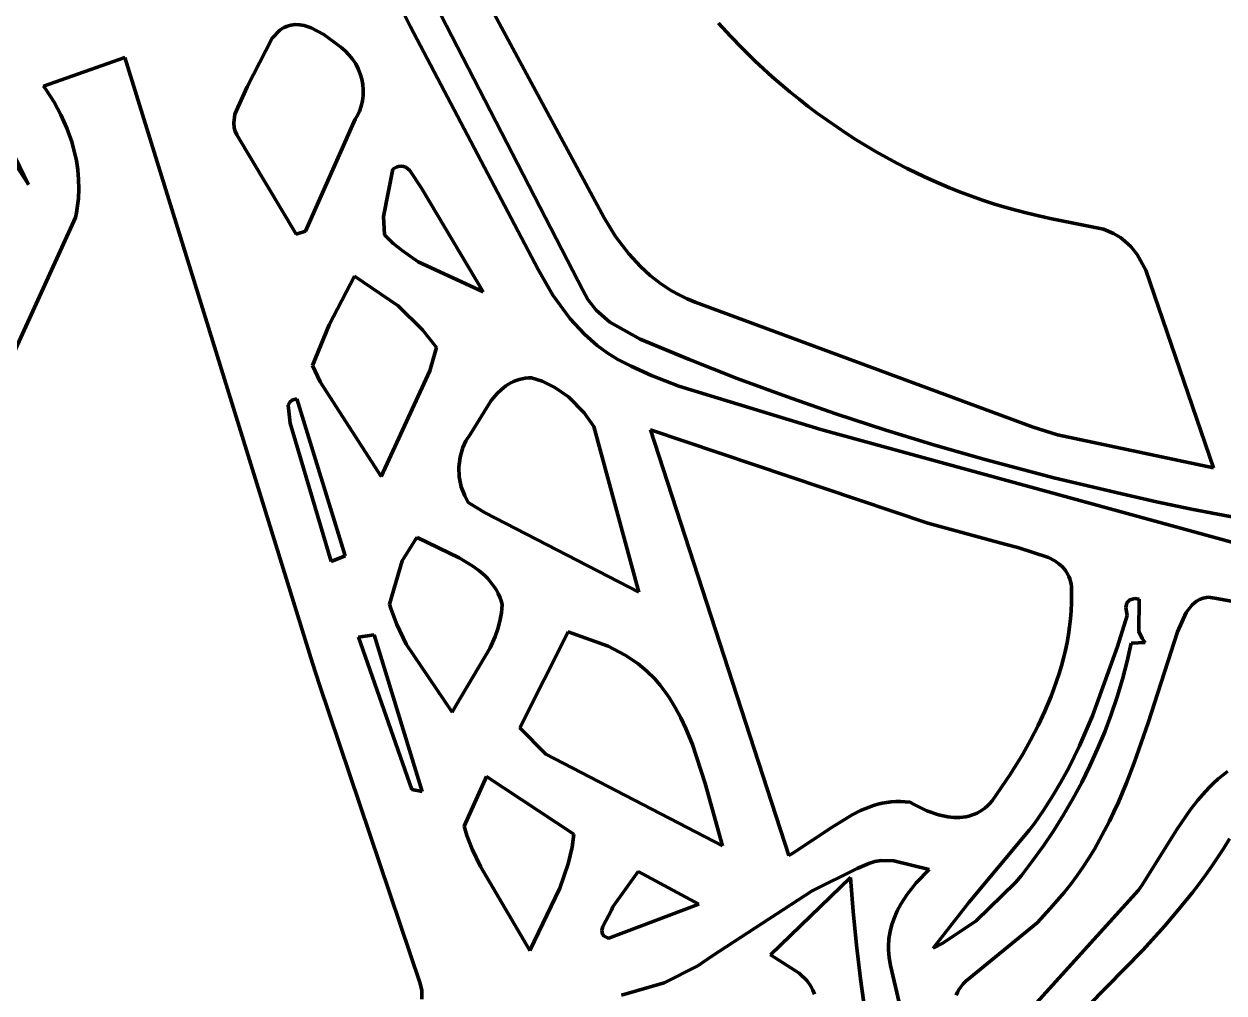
# Model space of a CAD drawing. Header units: millimetres. Extents: x 0 to 14, y 0 to 17.6.
# Drawn here: x 4.031 to 6.058, y 11.76 to 13.397 of the extents above; entities that cross this region are included whole.
import ezdxf

# ---------------------------------------------------------------- set-up
doc = ezdxf.new("R2010")
doc.units = ezdxf.units.MM
doc.layers.add('color#010506ff', color=7, linetype='CONTINUOUS', lineweight=100)
doc.layers.add('color#ffffffff', color=7, linetype='CONTINUOUS', lineweight=100)

msp = doc.modelspace()

# ---------------------------------------------------------------- linework, layer by layer
at = {"layer": 'color#010506ff'}
for p, q in [((4.7697, 13.5181), (5.011, 13.0697)), ((4.9583, 12.9798), (4.6904, 13.4997)), ((4.6365, 13.4876), (4.684, 13.3919)), ((4.4895, 13.3958), (4.4819, 13.3949)), ((4.4971, 13.3955), (4.4895, 13.3958)), ((4.5047, 13.3942), (4.4971, 13.3955)), ((5.2244, 13.3765), (5.2043, 13.398)), ((4.4635, 13.3867), (4.4506, 13.3727)), ((4.4671, 13.3891), (4.4635, 13.3867)), ((4.4708, 13.3911), (4.4671, 13.3891)), ((4.4745, 13.3927), (4.4708, 13.3911)), ((4.4782, 13.394), (4.4745, 13.3927)), ((4.4819, 13.3949), (4.4782, 13.394)), ((4.5161, 13.3906), (4.5047, 13.3942)), ((4.5379, 13.3791), (4.5161, 13.3906)), ((4.5667, 13.3575), (4.5379, 13.3791)), ((4.684, 13.3919), (4.8999, 12.9821)), ((5.2449, 13.3554), (5.2244, 13.3765)), ((4.4506, 13.3727), (4.4085, 13.291)), ((4.574, 13.3513), (4.5667, 13.3575)), ((5.2658, 13.3346), (5.2449, 13.3554)), ((4.2015, 13.3401), (4.0646, 13.292)), ((4.5184, 12.3171), (4.2015, 13.3401)), ((4.5805, 13.3445), (4.574, 13.3513)), ((4.5864, 13.3372), (4.5805, 13.3445)), ((4.5915, 13.3294), (4.5864, 13.3372)), ((5.2802, 13.3212), (5.2658, 13.3346)), ((4.5957, 13.3211), (4.5915, 13.3294)), ((4.5992, 13.3125), (4.5957, 13.3211)), ((5.2948, 13.3079), (5.2802, 13.3212)), ((4.039, 13.126), (3.9533, 13.3011)), ((4.6018, 13.3037), (4.5992, 13.3125)), ((4.6035, 13.2946), (4.6018, 13.3037)), ((4.6043, 13.2855), (4.6035, 13.2946)), ((5.3097, 13.295), (5.2948, 13.3079)), ((5.3248, 13.2823), (5.3097, 13.295)), ((4.0646, 13.292), (4.0691, 13.2854)), ((4.0691, 13.2854), (4.0821, 13.2649)), ((4.4085, 13.291), (4.3876, 13.2443)), ((4.603, 13.2671), (4.6041, 13.2763)), ((4.6041, 13.2763), (4.6043, 13.2855)), ((5.3402, 13.2699), (5.3248, 13.2823)), ((4.0821, 13.2649), (4.0936, 13.2433)), ((4.5977, 13.2491), (4.6009, 13.258)), ((4.6009, 13.258), (4.603, 13.2671)), ((5.3557, 13.2577), (5.3402, 13.2699)), ((5.3715, 13.2458), (5.3557, 13.2577)), ((4.0936, 13.2433), (4.1036, 13.221)), ((4.3876, 13.2443), (4.3856, 13.23)), ((4.5065, 13.0467), (4.5909, 13.2362)), ((4.5909, 13.2362), (4.5935, 13.2404)), ((4.5935, 13.2404), (4.5977, 13.2491)), ((5.3876, 13.2343), (5.3715, 13.2458)), ((5.4038, 13.223), (5.3876, 13.2343)), ((4.1036, 13.221), (4.1119, 13.1979)), ((4.3856, 13.23), (4.3864, 13.2213)), ((4.3864, 13.2213), (4.3881, 13.2156)), ((4.3881, 13.2156), (4.3907, 13.2099)), ((5.4202, 13.212), (5.4038, 13.223)), ((4.1119, 13.1979), (4.1163, 13.1823)), ((4.3907, 13.2099), (4.4911, 13.0417)), ((5.4368, 13.2014), (5.4202, 13.212)), ((5.4536, 13.191), (5.4368, 13.2014)), ((4.0003, 13.1855), (4.039, 13.126)), ((4.1163, 13.1823), (4.1198, 13.1664)), ((5.4706, 13.181), (5.4536, 13.191)), ((5.4878, 13.1712), (5.4706, 13.181)), ((4.1198, 13.1664), (4.1223, 13.1505)), ((4.6569, 13.1532), (4.6544, 13.1514)), ((4.6594, 13.1546), (4.6569, 13.1532)), ((4.6617, 13.1557), (4.6594, 13.1546)), ((4.664, 13.1564), (4.6617, 13.1557)), ((4.6683, 13.1569), (4.664, 13.1564)), ((4.6723, 13.1564), (4.6683, 13.1569)), ((4.6761, 13.1548), (4.6723, 13.1564)), ((4.6829, 13.1494), (4.6761, 13.1548)), ((5.5052, 13.1619), (5.4878, 13.1712)), ((5.5228, 13.1528), (5.5052, 13.1619)), ((5.5405, 13.1441), (5.5228, 13.1528)), ((4.1223, 13.1505), (4.1237, 13.1344)), ((4.1237, 13.1344), (4.1241, 13.1183)), ((4.6544, 13.1514), (4.6385, 13.0718)), ((4.7028, 13.1198), (4.6829, 13.1494)), ((5.5583, 13.1358), (5.5405, 13.1441)), ((5.5764, 13.1278), (5.5583, 13.1358)), ((4.1241, 13.1183), (4.1233, 13.1021)), ((4.8066, 12.9446), (4.7028, 13.1198)), ((5.5946, 13.1201), (5.5764, 13.1278)), ((5.6129, 13.1129), (5.5946, 13.1201)), ((5.6314, 13.106), (5.6129, 13.1129)), ((4.1233, 13.1021), (4.1213, 13.0861)), ((5.65, 13.0994), (5.6314, 13.106)), ((5.6688, 13.0933), (5.65, 13.0994)), ((5.6876, 13.0876), (5.6688, 13.0933)), ((4.1199, 13.0781), (4.1181, 13.0701)), ((4.1213, 13.0861), (4.1199, 13.0781)), ((4.6385, 13.0718), (4.6403, 13.041)), ((5.7066, 13.0822), (5.6876, 13.0876)), ((5.7258, 13.0773), (5.7066, 13.0822)), ((5.745, 13.0727), (5.7258, 13.0773)), ((5.7643, 13.0686), (5.745, 13.0727)), ((4.1181, 13.0701), (3.9083, 12.6098)), ((5.011, 13.0697), (5.0303, 13.0382)), ((5.8546, 13.0504), (5.7643, 13.0686)), ((4.4911, 13.0417), (4.5065, 13.0467)), ((4.6403, 13.041), (4.6545, 13.0269)), ((5.0303, 13.0382), (5.0526, 13.0087)), ((5.8713, 13.0431), (5.8546, 13.0504)), ((5.8831, 13.036), (5.8713, 13.0431)), ((5.8905, 13.0302), (5.8831, 13.036)), ((4.6545, 13.0269), (4.6698, 13.0141)), ((4.6698, 13.0141), (4.6973, 12.9952)), ((5.9004, 13.0212), (5.8905, 13.0302)), ((5.9113, 13.0077), (5.9004, 13.0212)), ((4.6973, 12.9952), (4.8066, 12.9446)), ((5.0526, 13.0087), (5.0727, 12.987)), ((5.9257, 12.981), (5.9113, 13.0077)), ((4.5893, 12.9709), (4.5469, 12.889)), ((4.6631, 12.9206), (4.5893, 12.9709)), ((4.8999, 12.9821), (4.9246, 12.9391)), ((4.9749, 12.9473), (4.9583, 12.9798)), ((5.0727, 12.987), (5.089, 12.9721)), ((5.089, 12.9721), (5.1064, 12.9585)), ((5.947, 12.9187), (5.9257, 12.981)), ((5.1064, 12.9585), (5.1248, 12.9463)), ((4.9246, 12.9391), (4.9539, 12.899)), ((4.9836, 12.9314), (4.9749, 12.9473)), ((4.9974, 12.9138), (4.9836, 12.9314)), ((5.1248, 12.9463), (5.1377, 12.9392)), ((5.1377, 12.9392), (5.1511, 12.9328)), ((5.1511, 12.9328), (5.1649, 12.9272)), ((4.7045, 12.8805), (4.6631, 12.9206)), ((5.0209, 12.8932), (4.9974, 12.9138)), ((5.1649, 12.9272), (5.7358, 12.716)), ((6.0399, 12.6472), (5.947, 12.9187)), ((4.5469, 12.889), (4.5185, 12.8201)), ((4.9539, 12.899), (4.9779, 12.8729)), ((5.072, 12.8648), (5.0209, 12.8932)), ((4.7281, 12.8505), (4.7045, 12.8805)), ((4.9779, 12.8729), (4.9991, 12.8541)), ((4.7165, 12.8111), (4.7281, 12.8505)), ((4.9991, 12.8541), (5.0162, 12.8415)), ((5.1537, 12.8307), (5.072, 12.8648)), ((5.0162, 12.8415), (5.0343, 12.8302)), ((5.0343, 12.8302), (5.0567, 12.8189)), ((5.236, 12.7983), (5.1537, 12.8307)), ((4.5185, 12.8201), (4.5313, 12.7926)), ((4.6347, 12.6325), (4.7165, 12.8111)), ((5.0567, 12.8189), (5.091, 12.8034)), ((4.5313, 12.7926), (4.6347, 12.6325)), ((4.8494, 12.7885), (4.8453, 12.7858)), ((4.8537, 12.791), (4.8494, 12.7885)), ((4.8581, 12.7931), (4.8537, 12.791)), ((4.8628, 12.795), (4.8581, 12.7931)), ((4.8676, 12.7965), (4.8628, 12.795)), ((4.8725, 12.7977), (4.8676, 12.7965)), ((4.8777, 12.7985), (4.8725, 12.7977)), ((4.8831, 12.799), (4.8777, 12.7985)), ((4.8887, 12.799), (4.8831, 12.799)), ((4.9066, 12.7934), (4.8887, 12.799)), ((4.9276, 12.7831), (4.9066, 12.7934)), ((5.091, 12.8034), (5.1375, 12.7849)), ((5.319, 12.7675), (5.236, 12.7983)), ((4.8302, 12.7725), (4.8202, 12.7607)), ((4.8375, 12.7796), (4.8302, 12.7725)), ((4.8453, 12.7858), (4.8375, 12.7796)), ((4.9507, 12.7669), (4.9276, 12.7831)), ((5.1375, 12.7849), (5.3773, 12.712)), ((5.4026, 12.7384), (5.319, 12.7675)), ((4.4804, 12.7584), (4.4773, 12.7532)), ((4.4773, 12.7532), (4.4806, 12.7225)), ((4.4843, 12.7613), (4.4804, 12.7584)), ((4.4878, 12.7627), (4.4843, 12.7613)), ((4.492, 12.7636), (4.4878, 12.7627)), ((4.5737, 12.4985), (4.492, 12.7636)), ((4.8202, 12.7607), (4.7847, 12.7034)), ((4.9772, 12.74), (4.9507, 12.7669)), ((4.9935, 12.7172), (4.9772, 12.74)), ((5.4867, 12.7109), (5.4026, 12.7384)), ((4.4806, 12.7225), (4.5504, 12.4888)), ((5.0695, 12.4371), (4.9935, 12.7172)), ((5.0892, 12.7116), (5.3229, 11.9926)), ((5.5579, 12.5539), (5.0892, 12.7116)), ((5.3773, 12.712), (6.1534, 12.4989)), ((5.5713, 12.685), (5.4867, 12.7109)), ((5.7358, 12.716), (5.7769, 12.7031)), ((4.7778, 12.6928), (4.7725, 12.6814)), ((4.7847, 12.7034), (4.7778, 12.6928)), ((5.7769, 12.7031), (6.0399, 12.6472)), ((4.7725, 12.6814), (4.7677, 12.6653)), ((5.6564, 12.6606), (5.5713, 12.685)), ((4.7677, 12.6653), (4.7657, 12.6486)), ((4.7657, 12.6486), (4.7664, 12.6318)), ((5.7705, 12.6306), (5.6564, 12.6606)), ((4.7664, 12.6318), (4.7697, 12.6153)), ((5.8853, 12.6032), (5.7705, 12.6306)), ((4.7697, 12.6153), (4.7756, 12.5997)), ((4.7756, 12.5997), (4.7817, 12.5888)), ((4.7817, 12.5888), (4.8104, 12.5712)), ((5.9441, 12.5897), (5.8853, 12.6032)), ((6.0031, 12.5773), (5.9441, 12.5897)), ((4.8104, 12.5712), (5.0695, 12.4371)), ((6.0919, 12.5603), (6.0031, 12.5773)), ((5.688, 12.5181), (5.5579, 12.5539)), ((4.6925, 12.5261), (4.6703, 12.4904)), ((4.6952, 12.5293), (4.6925, 12.5261)), ((4.7665, 12.4952), (4.6952, 12.5293)), ((5.7098, 12.5126), (5.688, 12.5181)), ((5.7615, 12.4959), (5.7098, 12.5126)), ((4.5504, 12.4888), (4.5737, 12.4985)), ((4.6703, 12.4904), (4.6487, 12.4168)), ((4.7892, 12.4814), (4.7665, 12.4952)), ((5.7724, 12.4899), (5.7615, 12.4959)), ((5.779, 12.4852), (5.7724, 12.4899)), ((5.785, 12.4799), (5.779, 12.4852)), ((4.7997, 12.4737), (4.7892, 12.4814)), ((4.8094, 12.4652), (4.7997, 12.4737)), ((4.8139, 12.4607), (4.8094, 12.4652)), ((5.7901, 12.4739), (5.785, 12.4799)), ((5.7944, 12.4671), (5.7901, 12.4739)), ((5.7961, 12.4634), (5.7944, 12.4671)), ((5.7976, 12.4596), (5.7961, 12.4634)), ((4.8181, 12.456), (4.8139, 12.4607)), ((4.8221, 12.451), (4.8181, 12.456)), ((4.8258, 12.4459), (4.8221, 12.451)), ((4.8291, 12.4404), (4.8258, 12.4459)), ((5.7988, 12.4555), (5.7976, 12.4596)), ((5.7997, 12.4511), (5.7988, 12.4555)), ((5.8003, 12.4466), (5.7997, 12.4511)), ((5.8006, 12.4329), (5.8003, 12.4466)), ((4.8321, 12.4348), (4.8291, 12.4404)), ((4.8348, 12.4288), (4.8321, 12.4348)), ((4.8371, 12.4226), (4.8348, 12.4288)), ((4.8391, 12.4162), (4.8371, 12.4226)), ((5.8004, 12.4193), (5.8006, 12.4329)), ((5.8988, 12.4245), (5.8938, 12.4194)), ((5.9073, 12.4263), (5.8988, 12.4245)), ((5.9148, 12.4254), (5.9073, 12.4263)), ((5.914, 12.3706), (5.9148, 12.4254)), ((6.0167, 12.425), (6.0114, 12.4219)), ((6.0225, 12.4272), (6.0167, 12.425)), ((6.0286, 12.4283), (6.0225, 12.4272)), ((6.0319, 12.4285), (6.0286, 12.4283)), ((6.0352, 12.4283), (6.0319, 12.4285)), ((6.0387, 12.4279), (6.0352, 12.4283)), ((6.0423, 12.4271), (6.0387, 12.4279)), ((6.3918, 12.3617), (6.0423, 12.4271)), ((4.6487, 12.4168), (4.6508, 12.4098)), ((4.6508, 12.4098), (4.661, 12.3825)), ((4.8377, 12.4021), (4.8386, 12.4091)), ((4.8386, 12.4091), (4.8391, 12.4162)), ((5.7987, 12.3922), (5.7998, 12.4057)), ((5.7998, 12.4057), (5.8004, 12.4193)), ((5.8938, 12.4194), (5.8921, 12.4111)), ((5.8921, 12.4111), (5.8945, 12.3977)), ((5.9941, 12.4027), (5.9793, 12.37)), ((6.0042, 12.4158), (5.9941, 12.4027)), ((6.0114, 12.4219), (6.0042, 12.4158)), ((4.661, 12.3825), (4.6768, 12.3496)), ((4.8316, 12.3751), (4.8352, 12.3885)), ((4.8352, 12.3885), (4.8377, 12.4021)), ((5.7972, 12.3788), (5.7987, 12.3922)), ((5.8945, 12.3977), (5.8778, 12.3452)), ((4.6227, 12.3653), (4.596, 12.3613)), ((4.7037, 12.1006), (4.6227, 12.3653)), ((4.8186, 12.3431), (4.827, 12.3621)), ((4.827, 12.3621), (4.8316, 12.3751)), ((4.9506, 12.3701), (4.8687, 12.208)), ((5.0177, 12.3459), (4.9506, 12.3701)), ((5.7928, 12.3522), (5.7952, 12.3655)), ((5.7952, 12.3655), (5.7972, 12.3788)), ((5.9195, 12.3588), (5.914, 12.3706)), ((5.9793, 12.37), (5.9301, 12.2167)), ((4.596, 12.3613), (4.6861, 12.1037)), ((4.6768, 12.3496), (4.7547, 12.2345)), ((4.7613, 12.2466), (4.8186, 12.3431)), ((5.0464, 12.3309), (5.0177, 12.3459)), ((5.7901, 12.339), (5.7928, 12.3522)), ((5.8778, 12.3452), (5.8357, 12.2282)), ((5.8942, 12.3206), (5.9009, 12.351)), ((5.9009, 12.351), (5.9247, 12.3521)), ((5.9247, 12.3521), (5.9195, 12.3588)), ((5.0679, 12.3165), (5.0464, 12.3309)), ((5.7834, 12.3128), (5.7869, 12.3258)), ((5.7869, 12.3258), (5.7901, 12.339)), ((4.5304, 12.2807), (4.5184, 12.3171)), ((5.0828, 12.3043), (5.0679, 12.3165)), ((5.0966, 12.2906), (5.0828, 12.3043)), ((5.7796, 12.2998), (5.7834, 12.3128)), ((5.8863, 12.2904), (5.8942, 12.3206)), ((4.7003, 11.7762), (4.5304, 12.2807)), ((5.1051, 12.2807), (5.0966, 12.2906)), ((5.1092, 12.2754), (5.1051, 12.2807)), ((5.7708, 12.2742), (5.7753, 12.287)), ((5.7753, 12.287), (5.7796, 12.2998)), ((5.8774, 12.2604), (5.8863, 12.2904)), ((5.1151, 12.2674), (5.1092, 12.2754)), ((5.1208, 12.2592), (5.1151, 12.2674)), ((5.7554, 12.2364), (5.766, 12.2615)), ((5.766, 12.2615), (5.7708, 12.2742)), ((5.8674, 12.2308), (5.8774, 12.2604)), ((4.7547, 12.2345), (4.7613, 12.2466)), ((5.1312, 12.2423), (5.1208, 12.2592)), ((5.1406, 12.225), (5.1312, 12.2423)), ((5.1491, 12.2072), (5.1406, 12.225)), ((5.7438, 12.2118), (5.7554, 12.2364)), ((5.8357, 12.2282), (5.8139, 12.1775)), ((5.8564, 12.2015), (5.8674, 12.2308)), ((4.8687, 12.208), (4.9129, 12.1634)), ((5.1604, 12.1799), (5.1491, 12.2072)), ((5.7313, 12.1875), (5.7438, 12.2118)), ((5.8444, 12.1726), (5.8564, 12.2015)), ((5.9301, 12.2167), (5.9064, 12.1488)), ((5.1817, 12.1138), (5.1604, 12.1799)), ((5.7179, 12.1638), (5.7313, 12.1875)), ((4.9129, 12.1634), (5.211, 12.0087)), ((5.6965, 12.129), (5.7179, 12.1638)), ((5.8139, 12.1775), (5.7956, 12.1404)), ((5.8315, 12.1441), (5.8444, 12.1726)), ((5.7956, 12.1404), (5.7825, 12.1162)), ((5.8176, 12.116), (5.8315, 12.1441)), ((5.9064, 12.1488), (5.8934, 12.1154)), ((4.8126, 12.1256), (4.7745, 12.042)), ((4.96, 12.0284), (4.8126, 12.1256)), ((5.6661, 12.0846), (5.6965, 12.129)), ((6.0407, 12.115), (6.0481, 12.1217)), ((6.0481, 12.1217), (6.0558, 12.1281)), ((6.0558, 12.1281), (6.0638, 12.1341)), ((4.6861, 12.1037), (4.7037, 12.1006)), ((5.211, 12.0087), (5.1817, 12.1138)), ((5.7825, 12.1162), (5.7685, 12.0925)), ((5.8028, 12.0884), (5.8176, 12.116)), ((5.8934, 12.1154), (5.8795, 12.0826)), ((6.0135, 12.0857), (6.0267, 12.1008)), ((6.0267, 12.1008), (6.0336, 12.108)), ((6.0336, 12.108), (6.0407, 12.115)), ((5.4658, 12.0767), (5.4732, 12.0789)), ((5.4732, 12.0789), (5.4807, 12.0808)), ((5.4807, 12.0808), (5.4882, 12.0822)), ((5.4882, 12.0822), (5.4959, 12.0832)), ((5.4959, 12.0832), (5.5037, 12.0837)), ((5.5037, 12.0837), (5.5116, 12.0838)), ((5.5116, 12.0838), (5.5197, 12.0833)), ((5.5197, 12.0833), (5.5279, 12.0823)), ((5.5279, 12.0823), (5.5323, 12.0797)), ((5.5323, 12.0797), (5.5559, 12.0679)), ((5.6583, 12.0761), (5.6622, 12.0801)), ((5.6622, 12.0801), (5.6661, 12.0846)), ((5.7685, 12.0925), (5.7536, 12.0693)), ((5.787, 12.0613), (5.8028, 12.0884)), ((5.8795, 12.0826), (5.8721, 12.0664)), ((6.0012, 12.0699), (6.0135, 12.0857)), ((5.396, 12.0402), (5.4301, 12.0611)), ((5.4301, 12.0611), (5.4442, 12.0682)), ((5.4442, 12.0682), (5.4585, 12.0742)), ((5.4585, 12.0742), (5.4658, 12.0767)), ((5.5559, 12.0679), (5.576, 12.061)), ((5.576, 12.061), (5.5914, 12.0577)), ((5.5914, 12.0577), (5.6017, 12.0567)), ((5.6119, 12.0567), (5.6219, 12.0579)), ((5.6219, 12.0579), (5.6268, 12.0589)), ((5.6268, 12.0589), (5.6316, 12.0603)), ((5.6316, 12.0603), (5.6363, 12.062)), ((5.6363, 12.062), (5.6409, 12.064)), ((5.6409, 12.064), (5.6455, 12.0665)), ((5.6455, 12.0665), (5.6499, 12.0693)), ((5.6499, 12.0693), (5.6541, 12.0725)), ((5.6541, 12.0725), (5.6583, 12.0761)), ((5.7536, 12.0693), (5.7376, 12.0467)), ((5.7704, 12.0348), (5.787, 12.0613)), ((5.8721, 12.0664), (5.8643, 12.0503)), ((5.9783, 12.0364), (6.0012, 12.0699)), ((4.7745, 12.042), (4.7794, 12.0263)), ((5.3296, 11.9963), (5.396, 12.0402)), ((5.6017, 12.0567), (5.6119, 12.0567)), ((5.7376, 12.0467), (5.7292, 12.0356)), ((5.8643, 12.0503), (5.8563, 12.0345)), ((4.7794, 12.0263), (4.7882, 12.0034)), ((4.9571, 12.0067), (4.96, 12.0284)), ((5.7292, 12.0356), (5.6269, 11.9129)), ((5.753, 12.0088), (5.7704, 12.0348)), ((5.8478, 12.0188), (5.839, 12.0034)), ((5.8563, 12.0345), (5.8478, 12.0188)), ((5.919, 11.9419), (5.9783, 12.0364)), ((6.0674, 12.0203), (6.0577, 12.0047)), ((4.7882, 12.0034), (4.8022, 11.9738)), ((4.9506, 11.9785), (4.9571, 12.0067)), ((5.7347, 11.9835), (5.753, 12.0088)), ((5.839, 12.0034), (5.8297, 11.9882)), ((6.0577, 12.0047), (6.0476, 11.9894)), ((4.9365, 11.9372), (4.9506, 11.9785)), ((5.3229, 11.9926), (5.3296, 11.9963)), ((5.4579, 11.9791), (5.4383, 11.9706)), ((5.4683, 11.9825), (5.4579, 11.9791)), ((5.4788, 11.9842), (5.4683, 11.9825)), ((5.5001, 11.9832), (5.4788, 11.9842)), ((5.5601, 11.9688), (5.5001, 11.9832)), ((5.7157, 11.9588), (5.7347, 11.9835)), ((5.8297, 11.9882), (5.82, 11.9733)), ((6.0476, 11.9894), (6.0373, 11.9742)), ((4.8022, 11.9738), (4.8855, 11.8321)), ((5.0683, 11.9656), (5.0256, 11.9056)), ((5.1708, 11.91), (5.0683, 11.9656)), ((5.4383, 11.9706), (5.3624, 11.9325)), ((5.5379, 11.9462), (5.5601, 11.9688)), ((5.7058, 11.9466), (5.7157, 11.9588)), ((5.8099, 11.9586), (5.7993, 11.9442)), ((5.82, 11.9733), (5.8099, 11.9586)), ((6.0267, 11.9593), (6.0158, 11.9446)), ((6.0373, 11.9742), (6.0267, 11.9593)), ((4.8855, 11.8321), (4.9365, 11.9372)), ((5.2921, 11.8247), (5.4273, 11.9551)), ((5.4273, 11.9551), (5.4317, 11.898)), ((5.5222, 11.9262), (5.5379, 11.9462)), ((5.6396, 11.8822), (5.7058, 11.9466)), ((5.7993, 11.9442), (5.7881, 11.9301)), ((5.9134, 11.9338), (5.919, 11.9419)), ((6.0158, 11.9446), (6.0047, 11.9301)), ((5.3624, 11.9325), (5.1932, 11.8222)), ((5.512, 11.9102), (5.5222, 11.9262)), ((5.6445, 11.6371), (5.9134, 11.9338)), ((5.7764, 11.9164), (5.7642, 11.9029)), ((5.7881, 11.9301), (5.7764, 11.9164)), ((6.0047, 11.9301), (5.9817, 11.9015)), ((5.0234, 11.9003), (5.0089, 11.8724)), ((5.0193, 11.8528), (5.1708, 11.91)), ((5.0256, 11.9056), (5.0234, 11.9003)), ((5.4317, 11.898), (5.4373, 11.841)), ((5.5012, 11.8877), (5.5062, 11.8991)), ((5.5062, 11.8991), (5.512, 11.9102)), ((5.6269, 11.9129), (5.5668, 11.8361)), ((5.7642, 11.9029), (5.7422, 11.8789)), ((5.9817, 11.9015), (5.9579, 11.8736)), ((5.494, 11.864), (5.4971, 11.876)), ((5.4971, 11.876), (5.5012, 11.8877)), ((5.5832, 11.8446), (5.6396, 11.8822)), ((5.7422, 11.8789), (5.6218, 11.7801)), ((5.0089, 11.8724), (5.0074, 11.8663)), ((5.0074, 11.8663), (5.0075, 11.8626)), ((5.0075, 11.8626), (5.0085, 11.8594)), ((5.0085, 11.8594), (5.0095, 11.8579)), ((5.0095, 11.8579), (5.0107, 11.8566)), ((5.0107, 11.8566), (5.0123, 11.8554)), ((5.0123, 11.8554), (5.0143, 11.8544)), ((5.492, 11.8517), (5.494, 11.864)), ((5.9579, 11.8736), (5.921, 11.8328)), ((5.0143, 11.8544), (5.0166, 11.8535)), ((5.0166, 11.8535), (5.0193, 11.8528)), ((5.4373, 11.841), (5.444, 11.7842)), ((5.4912, 11.8392), (5.492, 11.8517)), ((5.4913, 11.8329), (5.4912, 11.8392)), ((5.5668, 11.8361), (5.5832, 11.8446)), ((5.1932, 11.8222), (5.1694, 11.8058)), ((5.3402, 11.7934), (5.2921, 11.8247)), ((5.4917, 11.8264), (5.4913, 11.8329)), ((5.4924, 11.82), (5.4917, 11.8264)), ((5.4934, 11.8135), (5.4924, 11.82)), ((5.921, 11.8328), (5.7407, 11.6494)), ((5.1694, 11.8058), (5.1127, 11.7772)), ((5.4949, 11.8069), (5.4934, 11.8135)), ((5.5914, 11.3894), (5.4949, 11.8069)), ((4.7032, 11.7644), (4.7003, 11.7762)), ((5.1127, 11.7772), (5.0405, 11.7566)), ((5.3538, 11.7807), (5.3402, 11.7934)), ((5.3603, 11.7718), (5.3538, 11.7807)), ((5.444, 11.7842), (5.452, 11.7275)), ((5.6175, 11.7757), (5.6138, 11.7712)), ((5.6218, 11.7801), (5.6175, 11.7757)), ((4.7033, 11.7495), (4.7032, 11.7644)), ((5.3637, 11.7652), (5.3603, 11.7718)), ((5.3664, 11.758), (5.3637, 11.7652)), ((5.6077, 11.7616), (5.6054, 11.7567)), ((5.6105, 11.7665), (5.6077, 11.7616)), ((5.6138, 11.7712), (5.6105, 11.7665))]:
    msp.add_line(p, q, dxfattribs=at)
at = {"layer": 'color#ffffffff'}
for p, q in [((5.011, 13.0697), (4.7697, 13.5181)), ((4.6904, 13.4997), (4.9583, 12.9798)), ((4.684, 13.3919), (4.6365, 13.4876)), ((4.4819, 13.3949), (4.4895, 13.3958)), ((4.4895, 13.3958), (4.4971, 13.3955)), ((4.4971, 13.3955), (4.5047, 13.3942)), ((5.2043, 13.398), (5.2244, 13.3765)), ((4.4506, 13.3727), (4.4635, 13.3867)), ((4.4635, 13.3867), (4.4671, 13.3891)), ((4.4671, 13.3891), (4.4708, 13.3911)), ((4.4708, 13.3911), (4.4745, 13.3927)), ((4.4745, 13.3927), (4.4782, 13.394)), ((4.4782, 13.394), (4.4819, 13.3949)), ((4.5047, 13.3942), (4.5161, 13.3906)), ((4.5161, 13.3906), (4.5379, 13.3791)), ((4.5379, 13.3791), (4.5667, 13.3575)), ((4.8999, 12.9821), (4.684, 13.3919)), ((5.2244, 13.3765), (5.2449, 13.3554)), ((4.4085, 13.291), (4.4506, 13.3727)), ((4.5667, 13.3575), (4.574, 13.3513)), ((5.2449, 13.3554), (5.2658, 13.3346)), ((4.0646, 13.292), (4.2015, 13.3401)), ((4.2015, 13.3401), (4.5184, 12.3171)), ((4.574, 13.3513), (4.5805, 13.3445)), ((4.5805, 13.3445), (4.5864, 13.3372)), ((4.5864, 13.3372), (4.5915, 13.3294)), ((5.2658, 13.3346), (5.2802, 13.3212)), ((4.5915, 13.3294), (4.5957, 13.3211)), ((4.5957, 13.3211), (4.5992, 13.3125)), ((5.2802, 13.3212), (5.2948, 13.3079)), ((3.9533, 13.3011), (4.039, 13.126)), ((4.5992, 13.3125), (4.6018, 13.3037)), ((4.6018, 13.3037), (4.6035, 13.2946)), ((4.6035, 13.2946), (4.6043, 13.2855)), ((5.2948, 13.3079), (5.3097, 13.295)), ((5.3097, 13.295), (5.3248, 13.2823)), ((4.0691, 13.2854), (4.0646, 13.292)), ((4.0821, 13.2649), (4.0691, 13.2854)), ((4.3876, 13.2443), (4.4085, 13.291)), ((4.6041, 13.2763), (4.603, 13.2671)), ((4.6043, 13.2855), (4.6041, 13.2763)), ((5.3248, 13.2823), (5.3402, 13.2699)), ((4.0936, 13.2433), (4.0821, 13.2649)), ((4.6009, 13.258), (4.5977, 13.2491)), ((4.603, 13.2671), (4.6009, 13.258)), ((5.3402, 13.2699), (5.3557, 13.2577)), ((5.3557, 13.2577), (5.3715, 13.2458)), ((4.1036, 13.221), (4.0936, 13.2433)), ((4.3856, 13.23), (4.3876, 13.2443)), ((4.5909, 13.2362), (4.5065, 13.0467)), ((4.5935, 13.2404), (4.5909, 13.2362)), ((4.5977, 13.2491), (4.5935, 13.2404)), ((5.3715, 13.2458), (5.3876, 13.2343)), ((5.3876, 13.2343), (5.4038, 13.223)), ((4.1119, 13.1979), (4.1036, 13.221)), ((4.3864, 13.2213), (4.3856, 13.23)), ((4.3881, 13.2156), (4.3864, 13.2213)), ((4.3907, 13.2099), (4.3881, 13.2156)), ((5.4038, 13.223), (5.4202, 13.212)), ((4.1163, 13.1823), (4.1119, 13.1979)), ((4.4911, 13.0417), (4.3907, 13.2099)), ((5.4202, 13.212), (5.4368, 13.2014)), ((5.4368, 13.2014), (5.4536, 13.191)), ((4.039, 13.126), (4.0003, 13.1855)), ((4.1198, 13.1664), (4.1163, 13.1823)), ((5.4536, 13.191), (5.4706, 13.181)), ((5.4706, 13.181), (5.4878, 13.1712)), ((4.1223, 13.1505), (4.1198, 13.1664)), ((4.6544, 13.1514), (4.6569, 13.1532)), ((4.6569, 13.1532), (4.6594, 13.1546)), ((4.6594, 13.1546), (4.6617, 13.1557)), ((4.6617, 13.1557), (4.664, 13.1564)), ((4.664, 13.1564), (4.6683, 13.1569)), ((4.6683, 13.1569), (4.6723, 13.1564)), ((4.6723, 13.1564), (4.6761, 13.1548)), ((4.6761, 13.1548), (4.6829, 13.1494)), ((5.4878, 13.1712), (5.5052, 13.1619)), ((5.5052, 13.1619), (5.5228, 13.1528)), ((5.5228, 13.1528), (5.5405, 13.1441)), ((4.1237, 13.1344), (4.1223, 13.1505)), ((4.1241, 13.1183), (4.1237, 13.1344)), ((4.6385, 13.0718), (4.6544, 13.1514)), ((4.6829, 13.1494), (4.7028, 13.1198)), ((5.5405, 13.1441), (5.5583, 13.1358)), ((5.5583, 13.1358), (5.5764, 13.1278)), ((4.1233, 13.1021), (4.1241, 13.1183)), ((4.7028, 13.1198), (4.8066, 12.9446)), ((5.5764, 13.1278), (5.5946, 13.1201)), ((5.5946, 13.1201), (5.6129, 13.1129)), ((5.6129, 13.1129), (5.6314, 13.106)), ((4.1213, 13.0861), (4.1233, 13.1021)), ((5.6314, 13.106), (5.65, 13.0994)), ((5.65, 13.0994), (5.6688, 13.0933)), ((5.6688, 13.0933), (5.6876, 13.0876)), ((4.1181, 13.0701), (4.1199, 13.0781)), ((4.1199, 13.0781), (4.1213, 13.0861)), ((4.6403, 13.041), (4.6385, 13.0718)), ((5.6876, 13.0876), (5.7066, 13.0822)), ((5.7066, 13.0822), (5.7258, 13.0773)), ((5.7258, 13.0773), (5.745, 13.0727)), ((5.745, 13.0727), (5.7643, 13.0686)), ((3.9083, 12.6098), (4.1181, 13.0701)), ((5.0303, 13.0382), (5.011, 13.0697)), ((5.7643, 13.0686), (5.8546, 13.0504)), ((4.5065, 13.0467), (4.4911, 13.0417)), ((4.6545, 13.0269), (4.6403, 13.041)), ((5.0526, 13.0087), (5.0303, 13.0382)), ((5.8546, 13.0504), (5.8713, 13.0431)), ((5.8713, 13.0431), (5.8831, 13.036)), ((5.8831, 13.036), (5.8905, 13.0302)), ((4.6698, 13.0141), (4.6545, 13.0269)), ((4.6973, 12.9952), (4.6698, 13.0141)), ((5.8905, 13.0302), (5.9004, 13.0212)), ((5.9004, 13.0212), (5.9113, 13.0077)), ((4.8066, 12.9446), (4.6973, 12.9952)), ((5.0727, 12.987), (5.0526, 13.0087)), ((5.9113, 13.0077), (5.9257, 12.981)), ((4.5469, 12.889), (4.5893, 12.9709)), ((4.5893, 12.9709), (4.6631, 12.9206)), ((4.9246, 12.9391), (4.8999, 12.9821)), ((4.9583, 12.9798), (4.9749, 12.9473)), ((5.089, 12.9721), (5.0727, 12.987)), ((5.1064, 12.9585), (5.089, 12.9721)), ((5.9257, 12.981), (5.947, 12.9187)), ((5.1248, 12.9463), (5.1064, 12.9585)), ((4.9539, 12.899), (4.9246, 12.9391)), ((4.9749, 12.9473), (4.9836, 12.9314)), ((4.9836, 12.9314), (4.9974, 12.9138)), ((5.1377, 12.9392), (5.1248, 12.9463)), ((5.1511, 12.9328), (5.1377, 12.9392)), ((5.1649, 12.9272), (5.1511, 12.9328)), ((4.6631, 12.9206), (4.7045, 12.8805)), ((4.9974, 12.9138), (5.0209, 12.8932)), ((5.7358, 12.716), (5.1649, 12.9272)), ((5.947, 12.9187), (6.0399, 12.6472)), ((4.5185, 12.8201), (4.5469, 12.889)), ((4.9779, 12.8729), (4.9539, 12.899)), ((5.0209, 12.8932), (5.072, 12.8648)), ((4.7045, 12.8805), (4.7281, 12.8505)), ((4.9991, 12.8541), (4.9779, 12.8729)), ((4.7281, 12.8505), (4.7165, 12.8111)), ((5.0162, 12.8415), (4.9991, 12.8541)), ((5.072, 12.8648), (5.1537, 12.8307)), ((5.0343, 12.8302), (5.0162, 12.8415)), ((5.0567, 12.8189), (5.0343, 12.8302)), ((5.1537, 12.8307), (5.236, 12.7983)), ((4.5313, 12.7926), (4.5185, 12.8201)), ((4.7165, 12.8111), (4.6347, 12.6325)), ((5.091, 12.8034), (5.0567, 12.8189)), ((4.6347, 12.6325), (4.5313, 12.7926)), ((4.8453, 12.7858), (4.8494, 12.7885)), ((4.8494, 12.7885), (4.8537, 12.791)), ((4.8537, 12.791), (4.8581, 12.7931)), ((4.8581, 12.7931), (4.8628, 12.795)), ((4.8628, 12.795), (4.8676, 12.7965)), ((4.8676, 12.7965), (4.8725, 12.7977)), ((4.8725, 12.7977), (4.8777, 12.7985)), ((4.8777, 12.7985), (4.8831, 12.799)), ((4.8831, 12.799), (4.8887, 12.799)), ((4.8887, 12.799), (4.9066, 12.7934)), ((4.9066, 12.7934), (4.9276, 12.7831)), ((5.1375, 12.7849), (5.091, 12.8034)), ((5.236, 12.7983), (5.319, 12.7675)), ((4.8202, 12.7607), (4.8302, 12.7725)), ((4.8302, 12.7725), (4.8375, 12.7796)), ((4.8375, 12.7796), (4.8453, 12.7858)), ((4.9276, 12.7831), (4.9507, 12.7669)), ((5.3773, 12.712), (5.1375, 12.7849)), ((5.319, 12.7675), (5.4026, 12.7384)), ((4.4773, 12.7532), (4.4804, 12.7584)), ((4.4806, 12.7225), (4.4773, 12.7532)), ((4.4804, 12.7584), (4.4843, 12.7613)), ((4.4843, 12.7613), (4.4878, 12.7627)), ((4.4878, 12.7627), (4.492, 12.7636)), ((4.492, 12.7636), (4.5737, 12.4985)), ((4.7847, 12.7034), (4.8202, 12.7607)), ((4.9507, 12.7669), (4.9772, 12.74)), ((4.9772, 12.74), (4.9935, 12.7172)), ((5.4026, 12.7384), (5.4867, 12.7109)), ((4.5504, 12.4888), (4.4806, 12.7225)), ((4.9935, 12.7172), (5.0695, 12.4371)), ((5.0892, 12.7116), (5.5579, 12.5539)), ((5.3229, 11.9926), (5.0892, 12.7116)), ((6.1534, 12.4989), (5.3773, 12.712)), ((5.4867, 12.7109), (5.5713, 12.685)), ((5.7769, 12.7031), (5.7358, 12.716)), ((4.7725, 12.6814), (4.7778, 12.6928)), ((4.7778, 12.6928), (4.7847, 12.7034)), ((6.0399, 12.6472), (5.7769, 12.7031)), ((4.7677, 12.6653), (4.7725, 12.6814)), ((5.5713, 12.685), (5.6564, 12.6606)), ((4.7657, 12.6486), (4.7677, 12.6653)), ((4.7664, 12.6318), (4.7657, 12.6486)), ((5.6564, 12.6606), (5.7705, 12.6306)), ((4.7697, 12.6153), (4.7664, 12.6318)), ((5.7705, 12.6306), (5.8853, 12.6032)), ((4.7756, 12.5997), (4.7697, 12.6153)), ((4.7817, 12.5888), (4.7756, 12.5997)), ((4.8104, 12.5712), (4.7817, 12.5888)), ((5.8853, 12.6032), (5.9441, 12.5897)), ((5.9441, 12.5897), (6.0031, 12.5773)), ((5.0695, 12.4371), (4.8104, 12.5712)), ((6.0031, 12.5773), (6.0919, 12.5603)), ((5.5579, 12.5539), (5.688, 12.5181)), ((4.6703, 12.4904), (4.6925, 12.5261)), ((4.6925, 12.5261), (4.6952, 12.5293)), ((4.6952, 12.5293), (4.7665, 12.4952)), ((5.688, 12.5181), (5.7098, 12.5126)), ((5.7098, 12.5126), (5.7615, 12.4959)), ((4.5737, 12.4985), (4.5504, 12.4888)), ((4.6487, 12.4168), (4.6703, 12.4904)), ((4.7665, 12.4952), (4.7892, 12.4814)), ((5.7615, 12.4959), (5.7724, 12.4899)), ((5.7724, 12.4899), (5.779, 12.4852)), ((5.779, 12.4852), (5.785, 12.4799)), ((4.7892, 12.4814), (4.7997, 12.4737)), ((4.7997, 12.4737), (4.8094, 12.4652)), ((4.8094, 12.4652), (4.8139, 12.4607)), ((5.785, 12.4799), (5.7901, 12.4739)), ((5.7901, 12.4739), (5.7944, 12.4671)), ((5.7944, 12.4671), (5.7961, 12.4634)), ((5.7961, 12.4634), (5.7976, 12.4596)), ((4.8139, 12.4607), (4.8181, 12.456)), ((4.8181, 12.456), (4.8221, 12.451)), ((4.8221, 12.451), (4.8258, 12.4459)), ((4.8258, 12.4459), (4.8291, 12.4404)), ((5.7976, 12.4596), (5.7988, 12.4555)), ((5.7988, 12.4555), (5.7997, 12.4511)), ((5.7997, 12.4511), (5.8003, 12.4466)), ((5.8003, 12.4466), (5.8006, 12.4329)), ((4.8291, 12.4404), (4.8321, 12.4348)), ((4.8321, 12.4348), (4.8348, 12.4288)), ((4.8348, 12.4288), (4.8371, 12.4226)), ((4.8371, 12.4226), (4.8391, 12.4162)), ((5.8006, 12.4329), (5.8004, 12.4193)), ((5.8938, 12.4194), (5.8988, 12.4245)), ((5.8988, 12.4245), (5.9073, 12.4263)), ((5.9073, 12.4263), (5.9148, 12.4254)), ((5.9148, 12.4254), (5.914, 12.3706)), ((6.0114, 12.4219), (6.0167, 12.425)), ((6.0167, 12.425), (6.0225, 12.4272)), ((6.0225, 12.4272), (6.0286, 12.4283)), ((6.0286, 12.4283), (6.0319, 12.4285)), ((6.0319, 12.4285), (6.0352, 12.4283)), ((6.0352, 12.4283), (6.0387, 12.4279)), ((6.0387, 12.4279), (6.0423, 12.4271)), ((6.0423, 12.4271), (6.3918, 12.3617)), ((4.6508, 12.4098), (4.6487, 12.4168)), ((4.661, 12.3825), (4.6508, 12.4098)), ((4.8386, 12.4091), (4.8377, 12.4021)), ((4.8391, 12.4162), (4.8386, 12.4091)), ((5.7998, 12.4057), (5.7987, 12.3922)), ((5.8004, 12.4193), (5.7998, 12.4057)), ((5.8921, 12.4111), (5.8938, 12.4194)), ((5.8945, 12.3977), (5.8921, 12.4111)), ((5.9793, 12.37), (5.9941, 12.4027)), ((5.9941, 12.4027), (6.0042, 12.4158)), ((6.0042, 12.4158), (6.0114, 12.4219)), ((4.6768, 12.3496), (4.661, 12.3825)), ((4.8352, 12.3885), (4.8316, 12.3751)), ((4.8377, 12.4021), (4.8352, 12.3885)), ((5.7987, 12.3922), (5.7972, 12.3788)), ((5.8778, 12.3452), (5.8945, 12.3977)), ((4.596, 12.3613), (4.6227, 12.3653)), ((4.6227, 12.3653), (4.7037, 12.1006)), ((4.827, 12.3621), (4.8186, 12.3431)), ((4.8316, 12.3751), (4.827, 12.3621)), ((4.8687, 12.208), (4.9506, 12.3701)), ((4.9506, 12.3701), (5.0177, 12.3459)), ((5.7952, 12.3655), (5.7928, 12.3522)), ((5.7972, 12.3788), (5.7952, 12.3655)), ((5.914, 12.3706), (5.9195, 12.3588)), ((5.9301, 12.2167), (5.9793, 12.37)), ((4.6861, 12.1037), (4.596, 12.3613)), ((4.7547, 12.2345), (4.6768, 12.3496)), ((4.8186, 12.3431), (4.7613, 12.2466)), ((5.0177, 12.3459), (5.0464, 12.3309)), ((5.7928, 12.3522), (5.7901, 12.339)), ((5.8357, 12.2282), (5.8778, 12.3452)), ((5.9009, 12.351), (5.8942, 12.3206)), ((5.9247, 12.3521), (5.9009, 12.351)), ((5.9195, 12.3588), (5.9247, 12.3521)), ((5.0464, 12.3309), (5.0679, 12.3165)), ((5.7869, 12.3258), (5.7834, 12.3128)), ((5.7901, 12.339), (5.7869, 12.3258)), ((4.5184, 12.3171), (4.5304, 12.2807)), ((5.0679, 12.3165), (5.0828, 12.3043)), ((5.0828, 12.3043), (5.0966, 12.2906)), ((5.7834, 12.3128), (5.7796, 12.2998)), ((5.8942, 12.3206), (5.8863, 12.2904)), ((4.5304, 12.2807), (4.7003, 11.7762)), ((5.0966, 12.2906), (5.1051, 12.2807)), ((5.1051, 12.2807), (5.1092, 12.2754)), ((5.7753, 12.287), (5.7708, 12.2742)), ((5.7796, 12.2998), (5.7753, 12.287)), ((5.8863, 12.2904), (5.8774, 12.2604)), ((5.1092, 12.2754), (5.1151, 12.2674)), ((5.1151, 12.2674), (5.1208, 12.2592)), ((5.766, 12.2615), (5.7554, 12.2364)), ((5.7708, 12.2742), (5.766, 12.2615)), ((5.8774, 12.2604), (5.8674, 12.2308)), ((4.7613, 12.2466), (4.7547, 12.2345)), ((5.1208, 12.2592), (5.1312, 12.2423)), ((5.1312, 12.2423), (5.1406, 12.225)), ((5.1406, 12.225), (5.1491, 12.2072)), ((5.7554, 12.2364), (5.7438, 12.2118)), ((5.8139, 12.1775), (5.8357, 12.2282)), ((5.8674, 12.2308), (5.8564, 12.2015)), ((4.9129, 12.1634), (4.8687, 12.208)), ((5.1491, 12.2072), (5.1604, 12.1799)), ((5.7438, 12.2118), (5.7313, 12.1875)), ((5.8564, 12.2015), (5.8444, 12.1726)), ((5.9064, 12.1488), (5.9301, 12.2167)), ((5.1604, 12.1799), (5.1817, 12.1138)), ((5.7313, 12.1875), (5.7179, 12.1638)), ((5.211, 12.0087), (4.9129, 12.1634)), ((5.7179, 12.1638), (5.6965, 12.129)), ((5.7956, 12.1404), (5.8139, 12.1775)), ((5.8444, 12.1726), (5.8315, 12.1441)), ((5.7825, 12.1162), (5.7956, 12.1404)), ((5.8315, 12.1441), (5.8176, 12.116)), ((5.8934, 12.1154), (5.9064, 12.1488)), ((4.7745, 12.042), (4.8126, 12.1256)), ((4.8126, 12.1256), (4.96, 12.0284)), ((5.6965, 12.129), (5.6661, 12.0846)), ((6.0481, 12.1217), (6.0407, 12.115)), ((6.0558, 12.1281), (6.0481, 12.1217)), ((6.0638, 12.1341), (6.0558, 12.1281)), ((4.7037, 12.1006), (4.6861, 12.1037)), ((5.1817, 12.1138), (5.211, 12.0087)), ((5.7685, 12.0925), (5.7825, 12.1162)), ((5.8176, 12.116), (5.8028, 12.0884)), ((5.8795, 12.0826), (5.8934, 12.1154)), ((6.0267, 12.1008), (6.0135, 12.0857)), ((6.0336, 12.108), (6.0267, 12.1008)), ((6.0407, 12.115), (6.0336, 12.108)), ((5.4732, 12.0789), (5.4658, 12.0767)), ((5.4807, 12.0808), (5.4732, 12.0789)), ((5.4882, 12.0822), (5.4807, 12.0808)), ((5.4959, 12.0832), (5.4882, 12.0822)), ((5.5037, 12.0837), (5.4959, 12.0832)), ((5.5116, 12.0838), (5.5037, 12.0837)), ((5.5197, 12.0833), (5.5116, 12.0838)), ((5.5279, 12.0823), (5.5197, 12.0833)), ((5.5323, 12.0797), (5.5279, 12.0823)), ((5.5559, 12.0679), (5.5323, 12.0797)), ((5.6622, 12.0801), (5.6583, 12.0761)), ((5.6661, 12.0846), (5.6622, 12.0801)), ((5.7536, 12.0693), (5.7685, 12.0925)), ((5.8028, 12.0884), (5.787, 12.0613)), ((5.8721, 12.0664), (5.8795, 12.0826)), ((6.0135, 12.0857), (6.0012, 12.0699)), ((5.4301, 12.0611), (5.396, 12.0402)), ((5.4442, 12.0682), (5.4301, 12.0611)), ((5.4585, 12.0742), (5.4442, 12.0682)), ((5.4658, 12.0767), (5.4585, 12.0742)), ((5.576, 12.061), (5.5559, 12.0679)), ((5.5914, 12.0577), (5.576, 12.061)), ((5.6017, 12.0567), (5.5914, 12.0577)), ((5.6219, 12.0579), (5.6119, 12.0567)), ((5.6268, 12.0589), (5.6219, 12.0579)), ((5.6316, 12.0603), (5.6268, 12.0589)), ((5.6363, 12.062), (5.6316, 12.0603)), ((5.6409, 12.064), (5.6363, 12.062)), ((5.6455, 12.0665), (5.6409, 12.064)), ((5.6499, 12.0693), (5.6455, 12.0665)), ((5.6541, 12.0725), (5.6499, 12.0693)), ((5.6583, 12.0761), (5.6541, 12.0725)), ((5.7376, 12.0467), (5.7536, 12.0693)), ((5.787, 12.0613), (5.7704, 12.0348)), ((5.8643, 12.0503), (5.8721, 12.0664)), ((6.0012, 12.0699), (5.9783, 12.0364)), ((4.7794, 12.0263), (4.7745, 12.042)), ((5.396, 12.0402), (5.3296, 11.9963)), ((5.6119, 12.0567), (5.6017, 12.0567)), ((5.7292, 12.0356), (5.7376, 12.0467)), ((5.8563, 12.0345), (5.8643, 12.0503)), ((4.7882, 12.0034), (4.7794, 12.0263)), ((4.96, 12.0284), (4.9571, 12.0067)), ((5.6269, 11.9129), (5.7292, 12.0356)), ((5.7704, 12.0348), (5.753, 12.0088)), ((5.839, 12.0034), (5.8478, 12.0188)), ((5.8478, 12.0188), (5.8563, 12.0345)), ((5.9783, 12.0364), (5.919, 11.9419)), ((6.0577, 12.0047), (6.0674, 12.0203)), ((4.8022, 11.9738), (4.7882, 12.0034)), ((4.9571, 12.0067), (4.9506, 11.9785)), ((5.753, 12.0088), (5.7347, 11.9835)), ((5.8297, 11.9882), (5.839, 12.0034)), ((6.0476, 11.9894), (6.0577, 12.0047)), ((4.9506, 11.9785), (4.9365, 11.9372)), ((5.3296, 11.9963), (5.3229, 11.9926)), ((5.4383, 11.9706), (5.4579, 11.9791)), ((5.4579, 11.9791), (5.4683, 11.9825)), ((5.4683, 11.9825), (5.4788, 11.9842)), ((5.4788, 11.9842), (5.5001, 11.9832)), ((5.5001, 11.9832), (5.5601, 11.9688)), ((5.7347, 11.9835), (5.7157, 11.9588)), ((5.82, 11.9733), (5.8297, 11.9882)), ((6.0373, 11.9742), (6.0476, 11.9894)), ((4.8855, 11.8321), (4.8022, 11.9738)), ((5.0256, 11.9056), (5.0683, 11.9656)), ((5.0683, 11.9656), (5.1708, 11.91)), ((5.3624, 11.9325), (5.4383, 11.9706)), ((5.5601, 11.9688), (5.5379, 11.9462)), ((5.7157, 11.9588), (5.7058, 11.9466)), ((5.7993, 11.9442), (5.8099, 11.9586)), ((5.8099, 11.9586), (5.82, 11.9733)), ((6.0158, 11.9446), (6.0267, 11.9593)), ((6.0267, 11.9593), (6.0373, 11.9742)), ((4.9365, 11.9372), (4.8855, 11.8321)), ((5.4273, 11.9551), (5.2921, 11.8247)), ((5.4317, 11.898), (5.4273, 11.9551)), ((5.5379, 11.9462), (5.5222, 11.9262)), ((5.7058, 11.9466), (5.6396, 11.8822)), ((5.7881, 11.9301), (5.7993, 11.9442)), ((5.919, 11.9419), (5.9134, 11.9338)), ((6.0047, 11.9301), (6.0158, 11.9446)), ((5.1932, 11.8222), (5.3624, 11.9325)), ((5.5222, 11.9262), (5.512, 11.9102)), ((5.9134, 11.9338), (5.6445, 11.6371)), ((5.7642, 11.9029), (5.7764, 11.9164)), ((5.7764, 11.9164), (5.7881, 11.9301)), ((5.9817, 11.9015), (6.0047, 11.9301)), ((5.0089, 11.8724), (5.0234, 11.9003)), ((5.1708, 11.91), (5.0193, 11.8528)), ((5.0234, 11.9003), (5.0256, 11.9056)), ((5.4373, 11.841), (5.4317, 11.898)), ((5.5062, 11.8991), (5.5012, 11.8877)), ((5.512, 11.9102), (5.5062, 11.8991)), ((5.5668, 11.8361), (5.6269, 11.9129)), ((5.7422, 11.8789), (5.7642, 11.9029)), ((5.9579, 11.8736), (5.9817, 11.9015)), ((5.4971, 11.876), (5.494, 11.864)), ((5.5012, 11.8877), (5.4971, 11.876)), ((5.6396, 11.8822), (5.5832, 11.8446)), ((5.6218, 11.7801), (5.7422, 11.8789)), ((5.0074, 11.8663), (5.0089, 11.8724)), ((5.0075, 11.8626), (5.0074, 11.8663)), ((5.0085, 11.8594), (5.0075, 11.8626)), ((5.0095, 11.8579), (5.0085, 11.8594)), ((5.0107, 11.8566), (5.0095, 11.8579)), ((5.0123, 11.8554), (5.0107, 11.8566)), ((5.0143, 11.8544), (5.0123, 11.8554)), ((5.494, 11.864), (5.492, 11.8517)), ((5.921, 11.8328), (5.9579, 11.8736)), ((5.0166, 11.8535), (5.0143, 11.8544)), ((5.0193, 11.8528), (5.0166, 11.8535)), ((5.444, 11.7842), (5.4373, 11.841)), ((5.492, 11.8517), (5.4912, 11.8392)), ((5.4912, 11.8392), (5.4913, 11.8329)), ((5.5832, 11.8446), (5.5668, 11.8361)), ((5.1694, 11.8058), (5.1932, 11.8222)), ((5.2921, 11.8247), (5.3402, 11.7934)), ((5.4913, 11.8329), (5.4917, 11.8264)), ((5.4917, 11.8264), (5.4924, 11.82)), ((5.4924, 11.82), (5.4934, 11.8135)), ((5.7407, 11.6494), (5.921, 11.8328)), ((5.1127, 11.7772), (5.1694, 11.8058)), ((5.4934, 11.8135), (5.4949, 11.8069)), ((5.4949, 11.8069), (5.5914, 11.3894)), ((4.7003, 11.7762), (4.7032, 11.7644)), ((5.0405, 11.7566), (5.1127, 11.7772)), ((5.3402, 11.7934), (5.3538, 11.7807)), ((5.3538, 11.7807), (5.3603, 11.7718)), ((5.452, 11.7275), (5.444, 11.7842)), ((5.6138, 11.7712), (5.6175, 11.7757)), ((5.6175, 11.7757), (5.6218, 11.7801)), ((4.7032, 11.7644), (4.7033, 11.7495)), ((5.3603, 11.7718), (5.3637, 11.7652)), ((5.3637, 11.7652), (5.3664, 11.758)), ((5.6054, 11.7567), (5.6077, 11.7616)), ((5.6077, 11.7616), (5.6105, 11.7665)), ((5.6105, 11.7665), (5.6138, 11.7712))]:
    msp.add_line(p, q, dxfattribs=at)

doc.saveas('drawing.dxf')
